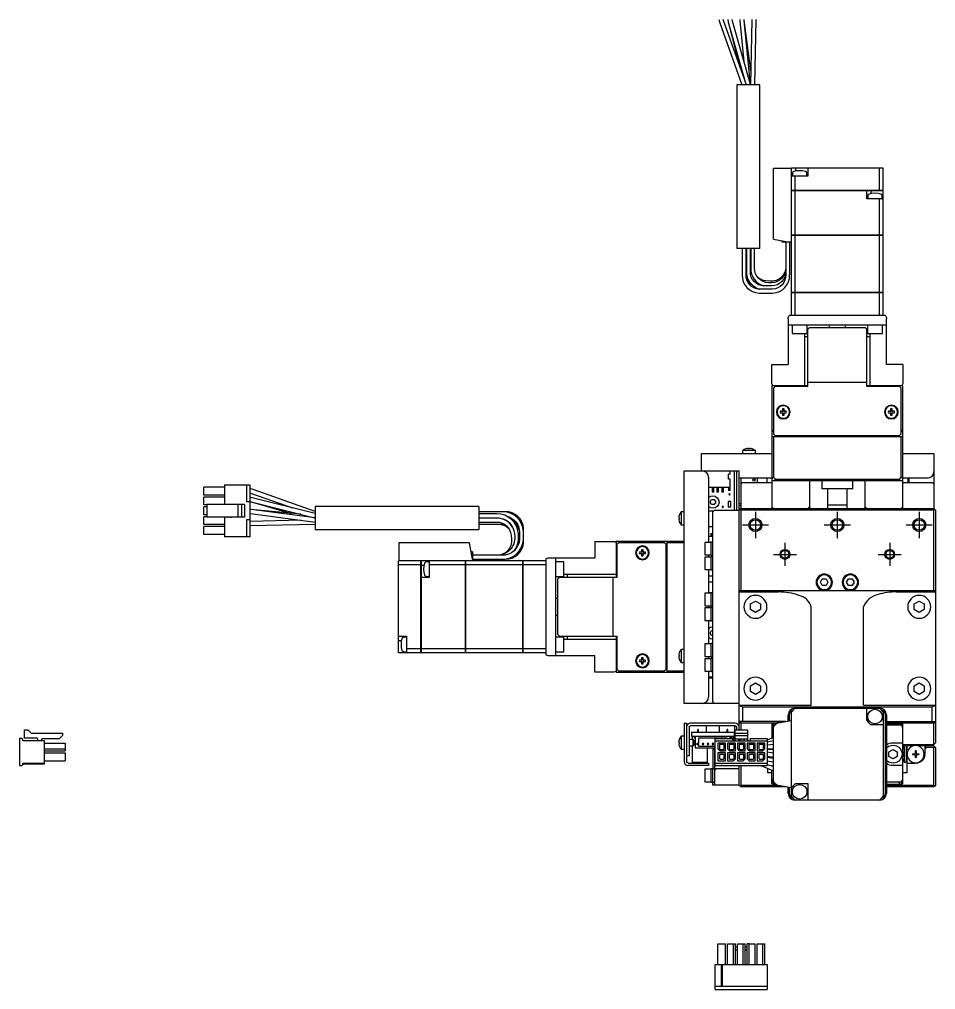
# Model space of a CAD drawing. Extents: x 0 to 1157, y -8 to 938.
# Drawn here: x 278.4 to 558.1, y 288.4 to 584.7 of the extents above; entities that cross this region are included whole.
import ezdxf

# ---------------------------------------------------------------- set-up
doc = ezdxf.new("R2010")
doc.units = 0
doc.header["$LTSCALE"] = 0.5
doc.linetypes.add('CENTER', pattern=[50.8, 31.75, -6.35, 6.35, -6.35])
for name, color, linetype in [('MSM_CENTER', 1, 'CENTER'), ('MSM_CONTINUOUS', 7, 'CONTINUOUS'), ('MSM_NARROW', 5, 'CONTINUOUS')]:
    doc.layers.add(name, color=color, linetype=linetype)

msp = doc.modelspace()

# ---------------------------------------------------------------- linework, layer by layer
at = {"layer": 'MSM_CENTER'}
for p, q in [((503.1, 434.3), (503.1, 426.3)), ((528.1, 434.3), (528.1, 426.3)), ((553.1, 434.3), (553.1, 426.3)), ((499.1, 430.3), (507.1, 430.3)), ((524.1, 430.3), (532.1, 430.3)), ((549.1, 430.3), (557.1, 430.3)), ((512.1, 424.8), (512.1, 417.8)), ((544.1, 424.8), (544.1, 417.8)), ((508.6, 421.3), (515.6, 421.3)), ((540.6, 421.3), (547.6, 421.3))]:
    msp.add_line(p, q, dxfattribs=at)
at = {"layer": 'MSM_CONTINUOUS'}
for p, q in [((491.96, 584.7), (492.22, 583.67)), ((493.45, 584.11), (493.28, 584.7)), ((493.45, 584.1), (493.28, 584.7)), ((500.34, 564.7), (493.45, 584.11)), ((494.63, 584.7), (494.77, 583.94)), ((494.64, 584.7), (494.81, 583.85)), ((494.77, 583.94), (497.88, 571.63)), ((494.81, 583.85), (500, 565.64)), ((496.06, 584.21), (495.95, 584.7)), ((501.6, 564.79), (496.06, 584.21)), ((498.3, 584.7), (498.33, 584.3)), ((498.33, 584.3), (499.57, 571.89)), ((499.63, 584.42), (499.61, 584.7)), ((501.68, 569), (499.63, 584.46)), ((501.59, 564.83), (499.63, 584.42)), ((501.99, 584.62), (501.6, 564.7)), ((502, 584.7), (501.99, 584.62)), ((502, 584.7), (501.99, 584.55)), ((502.9, 564.7), (503.29, 584.6)), ((503.29, 584.6), (503.3, 584.7)), ((492.22, 583.67), (498.96, 564.7)), ((504.45, 564.7), (497.45, 564.7)), ((497.45, 564.7), (497.45, 514.7)), ((504.45, 514.7), (504.45, 564.7)), ((514.1, 501.3), (514.1, 539.3)), ((542.1, 539.3), (514.1, 539.3)), ((515.35, 539.3), (515.35, 538.36)), ((519.1, 539.3), (519.1, 536.8)), ((540.94, 532.41), (540.94, 539.3)), ((542.1, 532.41), (542.1, 539.3)), ((508.6, 517.57), (508.6, 539.2)), ((514.1, 539.2), (508.6, 539.2)), ((519.1, 536.8), (514.1, 536.8)), ((514.43, 537.78), (514.37, 537.01)), ((515.25, 532.41), (515.25, 536.8)), ((518.83, 537.01), (518.76, 537.78)), ((514.1, 532.41), (542.1, 532.41)), ((542.1, 532.4), (514.1, 532.4)), ((514.11, 532.4), (514.11, 532.41)), ((515.25, 532.4), (515.25, 532.41)), ((515.25, 518.8), (515.25, 532.4)), ((537.1, 529.9), (537.1, 532.4)), ((537.43, 530.89), (537.37, 530.12)), ((538.35, 532.4), (538.35, 531.47)), ((540.93, 532.4), (540.93, 532.41)), ((541.83, 530.12), (541.76, 530.89)), ((542.09, 532.4), (542.09, 532.41)), ((542.1, 518.8), (542.1, 532.4)), ((542.1, 529.9), (537.1, 529.9)), ((540.94, 518.8), (540.94, 529.9)), ((514.1, 518.8), (542.1, 518.8)), ((542.1, 518.79), (514.1, 518.79)), ((514.11, 518.8), (514.11, 518.79)), ((515.25, 518.8), (515.25, 518.79)), ((515.25, 501.3), (515.25, 518.79)), ((540.93, 518.8), (540.93, 518.79)), ((540.94, 501.3), (540.94, 518.79)), ((542.09, 518.8), (542.09, 518.79)), ((542.1, 501.3), (542.1, 518.79)), ((508.6, 517.57), (513.5, 516.7)), ((511.3, 516.7), (511.3, 517.09)), ((514.1, 516.7), (511.3, 516.7)), ((512.35, 516.7), (512.35, 506.7)), ((513.55, 506.7), (513.55, 516.7)), ((504.45, 514.7), (497.45, 514.7)), ((499.05, 514.7), (499.05, 506.7)), ((500.25, 506.7), (500.25, 514.7)), ((500.35, 514.7), (500.35, 507.7)), ((501.55, 507.7), (501.55, 514.7)), ((501.65, 514.7), (501.65, 507.7)), ((502.85, 508.7), (502.85, 514.7)), ((501.7, 506.99), (501.55, 508.2)), ((501.65, 507.7), (501.7, 506.99)), ((501.7, 506.99), (501.71, 506.96)), ((501.71, 506.96), (501.7, 506.99)), ((512.35, 509.19), (512.34, 508.95)), ((507.58, 504.78), (506.2, 504.9)), ((508.04, 504.3), (507.16, 504.3)), ((504.25, 502.31), (504.29, 502.3)), ((508.34, 502.3), (504.25, 502.3)), ((504.25, 501.1), (508.34, 501.1)), ((508.19, 503.3), (505.71, 503.3)), ((514.1, 501.3), (542.1, 501.3)), ((514.1, 494.3), (514.1, 501.29)), ((542.1, 501.29), (514.1, 501.29)), ((514.11, 501.3), (514.11, 501.29)), ((515.25, 501.3), (515.25, 501.29)), ((515.25, 494.3), (515.25, 501.29)), ((540.93, 501.3), (540.93, 501.29)), ((540.94, 494.3), (540.94, 501.29)), ((542.09, 501.3), (542.09, 501.29)), ((542.1, 494.3), (542.1, 501.29)), ((513.1, 493.3), (513.1, 479.3)), ((542.71, 494.3), (513.48, 494.3)), ((543.1, 479.3), (543.1, 493.3)), ((543.1, 491.3), (513.1, 491.3)), ((514.35, 491.3), (514.35, 488.8)), ((518.85, 488.8), (518.85, 491.3)), ((519.6, 490.6), (519.1, 490.1)), ((519.1, 472.6), (519.1, 490.1)), ((519.6, 490.6), (536.6, 490.6)), ((525.6, 491.3), (525.6, 490.6)), ((530.6, 490.6), (530.6, 491.3)), ((537.1, 490.1), (536.6, 490.6)), ((537.1, 472.6), (537.1, 490.1)), ((537.35, 491.3), (537.35, 488.8)), ((541.85, 488.8), (541.85, 491.3)), ((514.35, 488.8), (518.85, 488.8)), ((518.1, 488.8), (518.1, 472.6)), ((519.1, 487.8), (518.1, 487.8)), ((538.1, 487.8), (537.1, 487.8)), ((537.35, 488.8), (541.85, 488.8)), ((538.1, 472.6), (538.1, 488.8)), ((508.1, 479.3), (513.1, 479.3)), ((508.1, 473.8), (508.1, 479.3)), ((548.1, 479.3), (543.1, 479.3)), ((548.1, 479.3), (548.1, 473.8)), ((519.1, 472.8), (508.1, 472.8)), ((508.1, 472.8), (508.1, 435.3)), ((509.1, 472.6), (508.6, 472.1)), ((508.6, 472.1), (508.6, 458.1)), ((519.1, 472.6), (509.1, 472.6)), ((537.1, 473.8), (519.1, 473.8)), ((548.1, 472.8), (537.1, 472.8)), ((547.1, 472.6), (537.1, 472.6)), ((547.6, 472.1), (547.1, 472.6)), ((547.6, 458.1), (547.6, 472.1)), ((548.1, 435.3), (548.1, 472.8)), ((511.36, 465.72), (511.36, 465.04)), ((511.84, 465.04), (511.84, 465.72)), ((544.36, 465.72), (544.36, 465.04)), ((544.84, 465.04), (544.84, 465.72)), ((511.36, 465.04), (510.68, 465.04)), ((510.68, 464.56), (511.36, 464.56)), ((511.36, 464.56), (511.36, 463.88)), ((512.52, 465.04), (511.84, 465.04)), ((511.84, 464.56), (512.52, 464.56)), ((511.84, 463.88), (511.84, 464.56)), ((544.36, 465.04), (543.68, 465.04)), ((543.68, 464.56), (544.36, 464.56)), ((544.36, 464.56), (544.36, 463.88)), ((545.52, 465.04), (544.84, 465.04)), ((544.84, 463.88), (544.84, 464.56)), ((544.84, 464.56), (545.52, 464.56)), ((508.1, 459.3), (508.6, 459.3)), ((547.6, 459.3), (548.1, 459.3)), ((508.6, 458.8), (508.1, 458.8)), ((508.1, 457.3), (548.1, 457.3)), ((508.6, 458.1), (509.1, 457.6)), ((508.6, 457.3), (508.6, 444.92)), ((509.1, 457.6), (547.1, 457.6)), ((518.1, 457.6), (518.1, 457.3)), ((519.85, 457.3), (519.85, 457.6)), ((523.1, 457.6), (523.1, 457.5)), ((523.1, 457.5), (533.1, 457.5)), ((523.1, 457.5), (523.3, 457.3)), ((532.9, 457.3), (533.1, 457.5)), ((533.1, 457.5), (533.1, 457.6)), ((536.35, 457.6), (536.35, 457.3)), ((538.1, 457.3), (538.1, 457.6)), ((547.1, 457.6), (547.6, 458.1)), ((548.1, 458.8), (547.6, 458.8)), ((547.6, 444.92), (547.6, 457.3)), ((500.17, 453.56), (500.15, 453.56)), ((500.9, 453.56), (500.9, 453.69)), ((501.3, 453.56), (500.9, 453.56)), ((501.3, 453.69), (501.3, 453.56)), ((502.05, 453.56), (502.02, 453.56)), ((486.6, 452.1), (508.1, 452.1)), ((486.6, 446.8), (486.6, 452.1)), ((503.1, 453), (499.1, 453)), ((499.1, 453), (499.1, 452.1)), ((503.1, 452.1), (503.1, 453)), ((548.1, 452.1), (557.6, 452.1)), ((557.6, 452.1), (557.6, 435.3)), ((481.3, 375.8), (481.3, 446.8)), ((481.3, 446.8), (498.1, 446.8)), ((488.8, 444.8), (488.8, 424.95)), ((495.35, 445.8), (494.85, 445.8)), ((494.85, 444.3), (494.85, 445.8)), ((495.35, 445.8), (495.35, 446.8)), ((496.6, 446.8), (496.6, 434.8)), ((497.3, 446.8), (497.3, 434.8)), ((498.1, 367.69), (498.1, 446.8)), ((508.1, 444.6), (498.1, 444.6)), ((498.75, 442.96), (498.75, 444.6)), ((503.65, 444.6), (503.65, 443.3)), ((506.6, 444.6), (506.6, 443.3)), ((508.1, 444.42), (508.6, 444.92)), ((508.6, 444.92), (509.21, 444.3)), ((546.98, 444.3), (547.6, 444.92)), ((547.6, 444.92), (548.1, 444.42)), ((555.6, 444.6), (548.1, 444.6)), ((549.6, 444.6), (549.6, 443.3)), ((549.9, 444.6), (549.9, 443.3)), ((334.7, 439.42), (334.7, 441.82)), ((341.05, 441.82), (334.7, 441.82)), ((341.05, 442.55), (341.05, 436.55)), ((341.05, 442.55), (348.7, 442.55)), ((347.68, 442.55), (347.68, 437.35)), ((348.7, 442.55), (348.7, 426.7)), ((488.8, 441.8), (495.35, 441.8)), ((488.85, 440.3), (488.85, 441.8)), ((489.85, 441.8), (489.85, 440.3)), ((490.35, 440.3), (490.35, 441.8)), ((491.35, 441.8), (491.35, 440.3)), ((491.85, 440.3), (491.85, 441.8)), ((492.85, 441.8), (492.85, 440.3)), ((493.35, 440.3), (493.35, 441.8)), ((495.35, 444.3), (494.85, 444.3)), ((494.85, 441.8), (494.85, 440.8)), ((495.35, 440.8), (495.35, 444.3)), ((499.1, 443.3), (498.6, 442.8)), ((498.6, 442.8), (498.6, 435.3)), ((499.1, 443.3), (508.1, 443.3)), ((548.1, 443.8), (508.1, 443.8)), ((509.21, 444.3), (508.71, 443.8)), ((509.21, 444.3), (546.98, 444.3)), ((519.61, 443.8), (519.61, 435.8)), ((523.35, 443.8), (523.35, 441.3)), ((532.85, 441.3), (532.85, 443.8)), ((536.58, 435.8), (536.58, 443.8)), ((547.48, 443.8), (546.98, 444.3)), ((548.1, 443.3), (557.1, 443.3)), ((557.6, 442.8), (557.1, 443.3)), ((341.05, 439.42), (334.7, 439.42)), ((334.7, 436.42), (334.7, 438.82)), ((341.05, 438.82), (334.7, 438.82)), ((349.73, 441.18), (348.7, 441.44)), ((349.74, 441.17), (348.7, 441.44)), ((348.7, 440.12), (349.3, 439.95)), ((349.46, 438.63), (348.7, 438.77)), ((349.29, 439.95), (361.77, 435.52)), ((368.7, 433.77), (349.46, 438.63)), ((368.7, 434.44), (349.73, 441.18)), ((488.85, 440.3), (488.8, 440.3)), ((490.35, 440.3), (489.85, 440.3)), ((491.85, 440.3), (491.35, 440.3)), ((493.35, 440.3), (492.85, 440.3)), ((495.35, 440.8), (494.85, 440.8)), ((532.85, 441.3), (523.35, 441.3)), ((525.1, 441.3), (525.1, 435.3)), ((531.1, 435.3), (531.1, 441.3)), ((335.59, 436.42), (334.7, 436.42)), ((334.7, 433.42), (334.7, 435.82)), ((335.59, 435.82), (334.7, 435.82)), ((335.59, 436.55), (335.59, 432.69)), ((347.15, 436.55), (335.59, 436.55)), ((342, 436.8), (342, 436.55)), ((343.15, 436.55), (343.15, 436.8)), ((345.13, 436.55), (345.13, 432.69)), ((346.15, 436.55), (346.15, 432.69)), ((347.15, 436.55), (347.15, 432.69)), ((348.7, 437.35), (347.68, 437.35)), ((348.7, 437.46), (349.14, 437.37)), ((348.7, 437.45), (349.19, 437.34)), ((349.14, 437.37), (368.48, 432.49)), ((349.19, 437.34), (361.51, 433.83)), ((368.7, 435.95), (368.7, 428.95)), ((418.7, 435.95), (368.7, 435.95)), ((418.7, 435.95), (418.7, 428.95)), ((489.23, 437.3), (489.66, 438.05)), ((489.66, 436.55), (489.23, 437.3)), ((489.66, 438.05), (490.53, 438.05)), ((490.53, 436.55), (489.66, 436.55)), ((490.53, 438.05), (490.96, 437.3)), ((490.96, 437.3), (490.53, 436.55)), ((494.78, 437.44), (494.78, 435.84)), ((495.58, 437.44), (494.78, 437.44)), ((494.78, 435.84), (495.58, 435.84)), ((495.58, 435.84), (495.58, 437.44)), ((498.6, 436.8), (498.1, 436.8)), ((498.6, 436.1), (498.1, 436.1)), ((508.6, 435.3), (508.1, 435.8)), ((519.61, 435.8), (519.11, 435.3)), ((519.79, 435.3), (519.61, 435.8)), ((531.1, 436.3), (525.1, 436.3)), ((536.58, 435.8), (536.4, 435.3)), ((537.08, 435.3), (536.58, 435.8)), ((548.1, 435.8), (547.6, 435.3)), ((335.59, 433.42), (334.7, 433.42)), ((334.7, 430.42), (334.7, 432.82)), ((335.59, 432.82), (334.7, 432.82)), ((347.15, 432.69), (335.59, 432.69)), ((341.05, 432.69), (341.05, 426.7)), ((342, 432.69), (342, 432.44)), ((343.15, 432.44), (343.15, 432.69)), ((349.1, 435.07), (348.7, 435.1)), ((349.11, 435.06), (348.7, 435.09)), ((348.7, 433.79), (348.94, 433.77)), ((348.94, 433.77), (368.7, 431.15)), ((364.28, 433.55), (349.1, 435.07)), ((368.7, 432.46), (349.11, 435.06)), ((426.7, 434.35), (418.7, 434.35)), ((424.14, 433.7), (418.7, 433.7)), ((479.84, 433.25), (479.84, 433.23)), ((480.4, 434.3), (480.4, 430.3)), ((481.3, 434.3), (480.4, 434.3)), ((488.8, 434.65), (490.44, 434.65)), ((490.6, 434.8), (490.1, 434.3)), ((490.1, 376.3), (490.1, 434.3)), ((490.6, 434.8), (498.1, 434.8)), ((498.1, 435.3), (557.6, 435.3)), ((498.35, 435.05), (498.1, 434.8)), ((498.6, 435.3), (498.35, 435.05)), ((498.6, 434.8), (498.35, 435.05)), ((557.6, 434.8), (498.6, 434.8)), ((498.6, 434.8), (498.6, 410.3)), ((557.85, 435.05), (557.6, 435.3)), ((557.85, 435.05), (557.6, 434.8)), ((557.6, 410.3), (557.6, 434.8)), ((558.1, 434.8), (557.85, 435.05)), ((558.1, 434.8), (558.1, 363.8)), ((341.05, 430.42), (334.7, 430.42)), ((334.7, 427.42), (334.7, 429.82)), ((341.05, 429.82), (334.7, 429.82)), ((347.68, 431.89), (347.68, 426.7)), ((348.7, 431.89), (347.68, 431.89)), ((348.85, 431.41), (348.7, 431.4)), ((348.7, 430.1), (348.8, 430.11)), ((348.7, 430.1), (348.87, 430.11)), ((348.8, 430.11), (368.7, 430.5)), ((364.4, 431.72), (348.85, 431.41)), ((418.7, 432.5), (424.14, 432.5)), ((424.12, 432.4), (418.7, 432.4)), ((418.7, 431.2), (424.12, 431.2)), ((418.7, 430.55), (425.7, 430.55)), ((425.7, 430.55), (426.61, 430.43)), ((479.71, 432.5), (479.84, 432.5)), ((479.84, 432.1), (479.71, 432.1)), ((479.84, 432.5), (479.84, 432.1)), ((479.84, 431.38), (479.84, 431.35)), ((480.4, 430.3), (481.3, 430.3)), ((490.1, 429.75), (488.8, 429.75)), ((341.05, 427.42), (334.7, 427.42)), ((348.7, 426.7), (341.05, 426.7)), ((368.7, 428.95), (418.7, 428.95)), ((428.5, 427.2), (428.62, 425.82)), ((429.53, 427.65), (429.6, 426.72)), ((430.79, 426.82), (430.72, 427.74)), ((431.1, 428.23), (431.1, 425.98)), ((432.3, 425.06), (432.3, 429.15)), ((490.1, 426.8), (488.8, 426.8)), ((394.2, 424.8), (394.2, 419.3)), ((415.83, 424.8), (394.2, 424.8)), ((416.7, 419.9), (415.83, 424.8)), ((454.1, 425.3), (454.1, 420.3)), ((454.1, 425.3), (459.6, 425.3)), ((460.6, 425.3), (460.6, 414.3)), ((481.3, 425.3), (460.6, 425.3)), ((461.3, 424.8), (460.8, 424.3)), ((460.8, 424.3), (460.8, 414.3)), ((475.3, 424.8), (461.3, 424.8)), ((474.1, 424.8), (474.1, 425.3)), ((474.6, 425.3), (474.6, 424.8)), ((475.8, 424.3), (475.3, 424.8)), ((475.8, 386.3), (475.8, 424.3)), ((476.1, 385.3), (476.1, 425.3)), ((481.3, 424.8), (476.1, 424.8)), ((487.6, 424.95), (487.6, 421.15)), ((489.6, 424.95), (487.6, 424.95)), ((489.6, 421.05), (489.6, 425.05)), ((490.1, 425.05), (489.6, 425.05)), ((416.7, 422.1), (416.31, 422.1)), ((416.7, 422.1), (416.7, 419.3)), ((425.7, 421.05), (416.7, 421.05)), ((468.36, 422.04), (467.68, 422.04)), ((467.68, 421.56), (468.36, 421.56)), ((468.36, 422.72), (468.36, 422.04)), ((468.36, 421.56), (468.36, 420.88)), ((468.84, 422.04), (468.84, 422.72)), ((469.52, 422.04), (468.84, 422.04)), ((468.84, 420.88), (468.84, 421.56)), ((468.84, 421.56), (469.52, 421.56)), ((487.6, 421.15), (489.6, 421.15)), ((488.8, 421.15), (488.8, 420.45)), ((489.6, 421.05), (490.1, 421.05)), ((432.1, 419.3), (394.1, 419.3)), ((394.1, 391.3), (394.1, 419.3)), ((400.99, 418.15), (394.1, 418.15)), ((400.99, 391.3), (400.99, 419.3)), ((401, 419.29), (400.99, 419.29)), ((401, 418.15), (400.99, 418.15)), ((401, 419.3), (401, 391.3)), ((401, 418.05), (401.93, 418.05)), ((403.28, 419.04), (402.51, 418.97)), ((403.5, 419.3), (403.5, 414.3)), ((414.6, 418.15), (403.5, 418.15)), ((414.6, 391.3), (414.6, 419.3)), ((414.6, 419.29), (414.61, 419.29)), ((414.6, 418.15), (414.61, 418.15)), ((414.61, 419.3), (414.61, 391.3)), ((432.1, 418.15), (414.61, 418.15)), ((416.7, 419.85), (426.7, 419.85)), ((432.1, 391.3), (432.1, 419.3)), ((432.1, 419.29), (432.11, 419.29)), ((432.1, 418.15), (432.11, 418.15)), ((439.1, 419.3), (432.11, 419.3)), ((432.11, 419.3), (432.11, 391.3)), ((439.1, 418.15), (432.11, 418.15)), ((439.1, 419.92), (439.1, 390.69)), ((440.1, 420.3), (454.1, 420.3)), ((442.1, 420.3), (442.1, 390.3)), ((444.6, 419.05), (442.1, 419.05)), ((444.6, 414.55), (444.6, 419.05)), ((487.6, 420.45), (487.6, 416.65)), ((489.6, 420.45), (487.6, 420.45)), ((489.6, 416.55), (489.6, 420.55)), ((490.1, 420.55), (489.6, 420.55)), ((444.6, 415.3), (460.8, 415.3)), ((445.6, 415.3), (445.6, 414.3)), ((476.1, 415.3), (475.8, 415.3)), ((487.6, 416.65), (489.6, 416.65)), ((488.8, 416.65), (488.8, 409.45)), ((489.6, 416.55), (490.1, 416.55)), ((403.5, 414.3), (401, 414.3)), ((402.51, 414.64), (403.28, 414.57)), ((442.1, 414.55), (444.6, 414.55)), ((443.3, 414.3), (442.8, 413.8)), ((442.8, 396.8), (442.8, 413.8)), ((460.8, 414.3), (443.3, 414.3)), ((459.6, 414.3), (459.6, 396.3)), ((475.8, 413.55), (476.1, 413.55)), ((488.8, 414.72), (490.1, 414.72)), ((490.1, 412.84), (488.8, 412.84)), ((522.94, 412.8), (523.52, 413.8)), ((523.52, 411.8), (522.94, 412.8)), ((523.52, 413.8), (524.67, 413.8)), ((524.67, 413.8), (525.25, 412.8)), ((525.25, 412.8), (524.67, 411.8)), ((530.94, 412.8), (531.52, 413.8)), ((531.52, 411.8), (530.94, 412.8)), ((531.52, 413.8), (532.67, 413.8)), ((532.67, 413.8), (533.25, 412.8)), ((533.25, 412.8), (532.67, 411.8)), ((475.9, 410.3), (475.8, 410.3)), ((475.9, 400.3), (475.9, 410.3)), ((476.1, 410.1), (475.9, 410.3)), ((487.6, 409.45), (487.6, 405.65)), ((489.6, 409.45), (487.6, 409.45)), ((488.8, 409.64), (490.1, 409.64)), ((489.6, 405.55), (489.6, 409.55)), ((490.1, 409.55), (489.6, 409.55)), ((498.1, 410.3), (558.1, 410.3)), ((498.1, 409.85), (510.1, 409.85)), ((524.67, 411.8), (523.52, 411.8)), ((532.67, 411.8), (531.52, 411.8)), ((546.1, 409.85), (558.1, 409.85)), ((442.8, 407.8), (442.1, 407.8)), ((501.6, 406.17), (503.1, 407.04)), ((501.6, 404.44), (501.6, 406.17)), ((503.1, 407.04), (504.6, 406.17)), ((504.6, 406.17), (504.6, 404.44)), ((551.6, 406.17), (553.1, 407.04)), ((551.6, 404.44), (551.6, 406.17)), ((553.1, 407.04), (554.6, 406.17)), ((554.6, 406.17), (554.6, 404.44)), ((487.6, 405.65), (489.6, 405.65)), ((487.6, 404.95), (487.6, 401.15)), ((489.6, 404.95), (487.6, 404.95)), ((488.8, 405.65), (488.8, 404.95)), ((489.6, 405.55), (490.1, 405.55)), ((489.6, 401.05), (489.6, 405.05)), ((490.1, 405.05), (489.6, 405.05)), ((503.1, 403.57), (501.6, 404.44)), ((504.6, 404.44), (503.1, 403.57)), ((520.1, 375.3), (520.1, 405.29)), ((536.1, 375.3), (536.1, 405.29)), ((553.1, 403.57), (551.6, 404.44)), ((554.6, 404.44), (553.1, 403.57)), ((442.1, 402.8), (442.8, 402.8)), ((475.8, 400.3), (475.9, 400.3)), ((475.9, 400.3), (476.1, 400.5)), ((487.6, 401.15), (489.6, 401.15)), ((488.8, 401.15), (488.8, 393.95)), ((489.6, 401.05), (490.1, 401.05)), ((476.1, 397.05), (475.8, 397.05)), ((489.23, 397.3), (489.66, 398.05)), ((489.66, 396.55), (489.23, 397.3)), ((489.66, 398.05), (490.1, 398.05)), ((394.1, 396.3), (396.6, 396.3)), ((394.1, 395.05), (395.04, 395.05)), ((396.39, 396.04), (395.62, 395.97)), ((396.6, 396.3), (396.6, 391.3)), ((444.6, 396.05), (442.1, 396.05)), ((442.8, 396.8), (443.3, 396.3)), ((443.3, 396.3), (460.8, 396.3)), ((444.6, 391.55), (444.6, 396.05)), ((460.8, 395.3), (444.6, 395.3)), ((445.6, 396.3), (445.6, 395.3)), ((460.6, 396.3), (460.6, 385.3)), ((460.8, 396.3), (460.8, 386.3)), ((475.8, 395.3), (476.1, 395.3)), ((490.1, 396.55), (489.66, 396.55)), ((400.99, 391.3), (394.1, 391.3)), ((395.62, 391.64), (396.39, 391.57)), ((400.99, 392.46), (396.6, 392.46)), ((401, 392.46), (400.99, 392.46)), ((401, 391.31), (400.99, 391.31)), ((414.6, 392.46), (401, 392.46)), ((414.6, 391.3), (401, 391.3)), ((414.6, 392.46), (414.61, 392.46)), ((414.6, 391.31), (414.61, 391.31)), ((432.1, 392.46), (414.61, 392.46)), ((432.1, 391.3), (414.61, 391.3)), ((432.1, 392.46), (432.11, 392.46)), ((432.1, 391.31), (432.11, 391.31)), ((439.1, 392.46), (432.11, 392.46)), ((439.1, 391.3), (432.11, 391.3)), ((442.1, 391.55), (444.6, 391.55)), ((479.84, 391.25), (479.84, 391.23)), ((480.4, 392.3), (480.4, 388.3)), ((481.3, 392.3), (480.4, 392.3)), ((487.6, 393.95), (487.6, 390.15)), ((489.6, 393.95), (487.6, 393.95)), ((489.6, 390.05), (489.6, 394.05)), ((490.1, 394.05), (489.6, 394.05)), ((454.1, 390.3), (440.1, 390.3)), ((454.1, 385.3), (454.1, 390.3)), ((468.36, 389.04), (467.68, 389.04)), ((467.68, 388.56), (468.36, 388.56)), ((468.36, 389.72), (468.36, 389.04)), ((468.36, 388.56), (468.36, 387.88)), ((468.84, 389.04), (468.84, 389.72)), ((469.52, 389.04), (468.84, 389.04)), ((468.84, 387.88), (468.84, 388.56)), ((468.84, 388.56), (469.52, 388.56)), ((479.71, 390.5), (479.84, 390.5)), ((479.84, 390.1), (479.71, 390.1)), ((479.84, 390.5), (479.84, 390.1)), ((479.84, 389.38), (479.84, 389.35)), ((480.4, 388.3), (481.3, 388.3)), ((487.6, 390.15), (489.6, 390.15)), ((487.6, 389.45), (487.6, 385.65)), ((489.6, 389.45), (487.6, 389.45)), ((488.8, 390.15), (488.8, 389.45)), ((489.6, 390.05), (490.1, 390.05)), ((489.6, 385.55), (489.6, 389.55)), ((490.1, 389.55), (489.6, 389.55)), ((459.6, 385.3), (454.1, 385.3)), ((460.6, 385.3), (481.3, 385.3)), ((460.8, 386.3), (461.3, 385.8)), ((461.3, 385.8), (475.3, 385.8)), ((474.1, 385.3), (474.1, 385.8)), ((474.6, 385.8), (474.6, 385.3)), ((475.3, 385.8), (475.8, 386.3)), ((476.1, 385.8), (481.3, 385.8)), ((487.6, 385.65), (489.6, 385.65)), ((488.8, 385.65), (488.8, 377.8)), ((489.6, 385.55), (490.1, 385.55)), ((490.1, 383.8), (488.8, 383.8)), ((490.1, 383.5), (488.8, 383.5)), ((501.6, 381.17), (503.1, 382.04)), ((501.6, 379.44), (501.6, 381.17)), ((503.1, 378.57), (501.6, 379.44)), ((503.1, 382.04), (504.6, 381.17)), ((504.6, 379.44), (503.1, 378.57)), ((504.6, 381.17), (504.6, 379.44)), ((551.6, 381.17), (553.1, 382.04)), ((551.6, 379.44), (551.6, 381.17)), ((553.1, 378.57), (551.6, 379.44)), ((553.1, 382.04), (554.6, 381.17)), ((554.6, 379.44), (553.1, 378.57)), ((554.6, 381.17), (554.6, 379.44)), ((498.1, 375.8), (481.3, 375.8)), ((490.1, 376.3), (490.6, 375.8)), ((498.1, 375.3), (520.1, 375.3)), ((498.1, 375.21), (499.1, 374.76)), ((499.1, 374.76), (499.1, 370.3)), ((499.1, 374.76), (557.1, 374.76)), ((515.1, 374.3), (541.1, 374.3)), ((536.1, 375.3), (558.1, 375.3)), ((537.1, 370.55), (537.1, 374.3)), ((557.1, 374.76), (558.1, 375.21)), ((557.1, 370.3), (557.1, 374.76)), ((510.08, 369.9), (514.1, 370.6)), ((513.1, 370.43), (513.1, 372.3)), ((513.48, 370.5), (513.48, 372.3)), ((514.1, 347.46), (514.1, 373.15)), ((542.1, 373.15), (542.1, 347.46)), ((542.71, 372.3), (542.71, 348.3)), ((543.1, 372.3), (543.1, 348.3)), ((279.95, 365.16), (279.95, 367.69)), ((279.95, 367.69), (280.95, 367.69)), ((280.95, 367.69), (281.97, 366.67)), ((481.3, 369.8), (482.1, 369.8)), ((481.3, 369.8), (481.3, 358)), ((482.1, 369.8), (482.1, 358.1)), ((482.9, 368.6), (482.9, 359.8)), ((496.9, 369.8), (483.3, 369.8)), ((496.9, 369), (483.3, 369)), ((485.47, 367), (485.47, 367.8)), ((485.72, 367.8), (485.47, 367.8)), ((485.72, 367), (485.72, 367.8)), ((488.1, 369), (488.1, 367)), ((492.1, 367), (492.1, 369)), ((494.72, 367.8), (494.47, 367.8)), ((494.47, 367), (494.47, 367.8)), ((494.72, 367), (494.72, 367.8)), ((496.8, 364.8), (496.8, 368.8)), ((497.24, 368.8), (496.8, 368.8)), ((496.85, 367.69), (496.85, 364.66)), ((496.85, 367.69), (500.71, 367.69)), ((497.3, 368.6), (497.3, 367.69)), ((512.39, 370.3), (498.1, 370.3)), ((498.1, 369.8), (498.35, 370.05)), ((498.35, 370.05), (498.6, 370.3)), ((498.35, 370.05), (498.6, 369.8)), ((498.6, 369.8), (498.6, 367.69)), ((509.75, 369.8), (498.6, 369.8)), ((500.71, 367.69), (500.71, 364.66)), ((508.1, 369.8), (508.1, 365.2)), ((508.3, 368.8), (508.1, 368.8)), ((508.6, 369.07), (508.6, 369.6)), ((508.6, 369.6), (509.37, 369.6)), ((508.6, 352.48), (508.6, 368.12)), ((509.1, 369.6), (509.1, 369.37)), ((509.6, 370.3), (509.95, 369.95)), ((509.95, 369.95), (510.41, 369.95)), ((542.1, 369.3), (538.35, 369.3)), ((543.1, 370.3), (558.1, 370.3)), ((543.1, 369.95), (546.25, 369.95)), ((557.6, 369.8), (543.1, 369.8)), ((543.1, 369.6), (547.6, 369.6)), ((547.1, 369.2), (543.1, 369.2)), ((546.25, 369.95), (546.6, 370.3)), ((547.1, 369.2), (547.1, 369.6)), ((547.6, 369.6), (547.6, 369.07)), ((548.1, 368.8), (547.9, 368.8)), ((548.1, 351.3), (548.1, 369.8)), ((557.6, 370.3), (557.85, 370.05)), ((557.6, 369.8), (557.85, 370.05)), ((557.6, 363.3), (557.6, 369.8)), ((557.85, 370.05), (558.1, 369.8)), ((279.12, 365.12), (278.4, 365.12)), ((278.4, 365.12), (278.4, 356.84)), ((279.42, 364.41), (279.42, 364.82)), ((283.8, 365.16), (279.95, 365.16)), ((281.97, 366.67), (291.51, 366.67)), ((283.95, 365.01), (283.95, 364.41)), ((285.1, 364.41), (285.1, 364.69)), ((290.51, 364.97), (285.38, 364.97)), ((291.51, 365.97), (290.51, 364.97)), ((291.51, 366.67), (291.51, 365.97)), ((479.84, 364.75), (479.84, 364.73)), ((480.4, 365.8), (480.4, 361.8)), ((481.3, 365.8), (480.4, 365.8)), ((484.1, 364.8), (482.9, 364.8)), ((483.6, 367), (483.6, 365.8)), ((483.6, 367), (496.6, 367)), ((483.6, 365.8), (496.6, 365.8)), ((483.85, 364.8), (483.85, 365.8)), ((484.1, 362.8), (484.1, 364.8)), ((484.3, 364.6), (484.1, 364.8)), ((484.3, 364.6), (484.3, 363)), ((484.39, 365.8), (484.39, 365.25)), ((484.85, 365.25), (484.39, 365.25)), ((484.85, 362.1), (484.85, 365.8)), ((485.85, 363.65), (485.85, 365.3)), ((485.85, 365.3), (494.35, 365.3)), ((490.85, 356.84), (490.85, 365.12)), ((490.85, 365.12), (496.05, 365.12)), ((494.35, 365.3), (494.35, 365.12)), ((495.35, 365.12), (495.35, 365.8)), ((495.58, 365.8), (495.58, 365.12)), ((495.8, 365.25), (495.58, 365.25)), ((495.8, 365.8), (495.8, 365.25)), ((496.05, 365.12), (496.05, 364.41)), ((496.35, 365.8), (496.35, 364.41)), ((496.6, 367), (496.6, 365.8)), ((496.8, 364.8), (496.85, 364.8)), ((496.85, 366.67), (500.71, 366.67)), ((496.85, 365.97), (500.71, 365.97)), ((496.85, 364.97), (500.71, 364.97)), ((497.95, 364.97), (497.95, 364.41)), ((498.1, 364.97), (498.1, 364.41)), ((498.6, 364.97), (498.6, 364.41)), ((499.6, 364.97), (499.6, 364.41)), ((501.51, 365.12), (501.51, 364.41)), ((501.51, 365.12), (506.7, 365.12)), ((508.6, 365.41), (506.7, 364.6)), ((506.7, 365.12), (506.7, 356.84)), ((506.7, 364.06), (508.6, 364.47)), ((286.05, 364.41), (279.42, 364.41)), ((286.05, 357.3), (286.05, 364.41)), ((286.05, 363.68), (292.4, 363.68)), ((286.05, 361.88), (292.4, 361.88)), ((292.4, 363.68), (292.4, 361.28)), ((479.71, 364), (479.84, 364)), ((479.84, 363.6), (479.71, 363.6)), ((479.84, 364), (479.84, 363.6)), ((479.84, 362.88), (479.84, 362.85)), ((480.4, 361.8), (481.3, 361.8)), ((482.9, 362.8), (484.1, 362.8)), ((483.85, 357.8), (483.85, 362.8)), ((484.1, 362.8), (484.3, 363)), ((490.85, 362.1), (484.85, 362.1)), ((485.35, 363.15), (485.35, 363.65)), ((485.35, 363.65), (485.85, 363.65)), ((485.85, 363.15), (485.35, 363.15)), ((485.85, 362.6), (485.85, 363.15)), ((490.85, 362.6), (485.85, 362.6)), ((488.35, 362.1), (488.35, 357.8)), ((490.1, 361.8), (490.6, 361.8)), ((490.1, 361.8), (490.1, 355.8)), ((490.6, 361.8), (490.6, 350.8)), ((490.85, 364.41), (506.7, 364.41)), ((491.58, 363.68), (491.58, 361.88)), ((493.98, 363.68), (491.58, 363.68)), ((491.58, 361.88), (492.18, 361.28)), ((492.09, 363.23), (492.09, 361.98)), ((493.56, 363.23), (492.09, 363.23)), ((492.09, 361.98), (492.34, 361.73)), ((492.34, 361.73), (493.31, 361.73)), ((493.31, 361.73), (493.56, 361.98)), ((493.56, 361.98), (493.56, 363.23)), ((493.98, 361.28), (493.98, 363.68)), ((494.58, 363.68), (494.58, 361.88)), ((496.98, 363.68), (494.58, 363.68)), ((494.58, 361.88), (495.18, 361.28)), ((495.09, 363.23), (495.09, 361.98)), ((496.56, 363.23), (495.09, 363.23)), ((495.09, 361.98), (495.34, 361.73)), ((495.34, 361.73), (496.31, 361.73)), ((496.31, 361.73), (496.56, 361.98)), ((496.56, 361.98), (496.56, 363.23)), ((496.98, 361.28), (496.98, 363.68)), ((497.58, 363.68), (497.58, 361.88)), ((499.98, 363.68), (497.58, 363.68)), ((497.58, 361.88), (498.18, 361.28)), ((498.09, 363.23), (498.09, 361.98)), ((499.56, 363.23), (498.09, 363.23)), ((498.09, 361.98), (498.34, 361.73)), ((498.34, 361.73), (499.31, 361.73)), ((499.31, 361.73), (499.56, 361.98)), ((499.56, 361.98), (499.56, 363.23)), ((499.98, 361.28), (499.98, 363.68)), ((500.58, 363.68), (500.58, 361.88)), ((502.98, 363.68), (500.58, 363.68)), ((500.58, 361.88), (501.18, 361.28)), ((501.09, 363.23), (501.09, 361.98)), ((502.56, 363.23), (501.09, 363.23)), ((501.09, 361.98), (501.34, 361.73)), ((501.34, 361.73), (502.31, 361.73)), ((502.31, 361.73), (502.56, 361.98)), ((502.56, 361.98), (502.56, 363.23)), ((502.98, 361.28), (502.98, 363.68)), ((505.98, 363.68), (503.58, 363.68)), ((503.58, 363.68), (503.58, 361.28)), ((504.09, 363.23), (504.09, 361.98)), ((505.56, 363.23), (504.09, 363.23)), ((504.09, 361.98), (504.34, 361.73)), ((504.34, 361.73), (505.31, 361.73)), ((505.31, 361.73), (505.56, 361.98)), ((505.98, 361.88), (505.38, 361.28)), ((505.56, 361.98), (505.56, 363.23)), ((505.98, 361.88), (505.98, 363.68)), ((508.6, 363.24), (506.7, 363.08)), ((506.7, 361.88), (508.6, 362.04)), ((506.7, 361.74), (506.9, 361.85)), ((508.6, 361.71), (506.7, 361.67)), ((506.9, 361.85), (506.9, 361.89)), ((507.1, 361.91), (507.1, 361.68)), ((507.7, 361.96), (507.7, 361.69)), ((507.9, 361.98), (507.9, 361.85)), ((508.1, 361.74), (507.9, 361.85)), ((508.1, 361.7), (508.1, 361.99)), ((543.85, 361.03), (545.1, 361.75)), ((545.1, 363.8), (548.1, 363.8)), ((545.1, 361.75), (546.35, 361.03)), ((548.1, 363.08), (548.3, 363.08)), ((548.3, 361.85), (548.1, 361.74)), ((548.3, 363.3), (557.6, 363.3)), ((548.3, 361.85), (548.3, 363.3)), ((549.1, 362.8), (548.5, 362.8)), ((548.5, 362.8), (548.5, 357.8)), ((549.1, 362.8), (549.1, 357.8)), ((549.3, 362.8), (549.3, 361.85)), ((551.28, 362.8), (549.3, 362.8)), ((549.3, 361.85), (549.59, 361.68)), ((557.6, 362.8), (552.71, 362.8)), ((554.8, 362.8), (554.8, 360.3)), ((555.3, 362.3), (554.8, 362.66)), ((554.8, 361.8), (555.3, 362.3)), ((557.6, 362.3), (555.3, 362.3)), ((558.1, 363.8), (557.6, 363.3)), ((557.6, 362.8), (557.85, 362.55)), ((557.6, 362.3), (557.85, 362.55)), ((557.6, 350.8), (557.6, 362.3)), ((557.85, 362.55), (558.1, 362.3)), ((558.1, 362.3), (558.1, 350.8)), ((286.05, 361.28), (292.4, 361.28)), ((286.05, 360.68), (292.4, 360.68)), ((292.4, 360.68), (292.4, 358.28)), ((482.9, 359.8), (482.1, 359.8)), ((491.58, 360.68), (491.58, 358.28)), ((493.98, 360.68), (491.58, 360.68)), ((492.09, 360.23), (492.09, 358.98)), ((493.56, 360.23), (492.09, 360.23)), ((492.09, 358.98), (492.34, 358.73)), ((492.18, 361.28), (493.98, 361.28)), ((492.34, 358.73), (493.31, 358.73)), ((493.31, 358.73), (493.56, 358.98)), ((493.56, 358.98), (493.56, 360.23)), ((493.98, 358.28), (493.98, 360.68)), ((496.98, 360.68), (494.58, 360.68)), ((494.58, 360.68), (494.58, 358.28)), ((495.09, 360.23), (495.09, 358.98)), ((496.56, 360.23), (495.09, 360.23)), ((495.09, 358.98), (495.34, 358.73)), ((495.18, 361.28), (496.98, 361.28)), ((495.34, 358.73), (496.31, 358.73)), ((496.31, 358.73), (496.56, 358.98)), ((496.38, 358.28), (496.98, 358.88)), ((496.56, 358.98), (496.56, 360.23)), ((496.98, 358.88), (496.98, 360.68)), ((497.58, 360.68), (497.58, 358.28)), ((499.98, 360.68), (497.58, 360.68)), ((498.09, 360.23), (498.09, 358.98)), ((499.56, 360.23), (498.09, 360.23)), ((498.09, 358.98), (498.34, 358.73)), ((498.18, 361.28), (499.98, 361.28)), ((498.34, 358.73), (499.31, 358.73)), ((499.31, 358.73), (499.56, 358.98)), ((499.38, 358.28), (499.98, 358.88)), ((499.56, 358.98), (499.56, 360.23)), ((499.98, 358.88), (499.98, 360.68)), ((500.58, 360.68), (500.58, 358.88)), ((502.98, 360.68), (500.58, 360.68)), ((501.18, 358.28), (500.58, 358.88)), ((501.09, 360.23), (501.09, 358.98)), ((502.56, 360.23), (501.09, 360.23)), ((501.09, 358.98), (501.34, 358.73)), ((501.18, 361.28), (502.98, 361.28)), ((501.34, 358.73), (502.31, 358.73)), ((502.31, 358.73), (502.56, 358.98)), ((502.56, 358.98), (502.56, 360.23)), ((502.98, 358.28), (502.98, 360.68)), ((503.58, 361.28), (505.38, 361.28)), ((505.98, 360.68), (503.58, 360.68)), ((503.58, 360.68), (503.58, 358.28)), ((504.09, 360.23), (504.09, 358.98)), ((505.56, 360.23), (504.09, 360.23)), ((504.09, 358.98), (504.34, 358.73)), ((504.34, 358.73), (505.31, 358.73)), ((505.31, 358.73), (505.56, 358.98)), ((505.38, 358.28), (505.98, 358.88)), ((505.56, 358.98), (505.56, 360.23)), ((505.98, 358.88), (505.98, 360.68)), ((508.6, 360.64), (506.7, 360.92)), ((506.7, 359.7), (508.6, 359.43)), ((506.7, 359.41), (508.6, 359.05)), ((507.1, 359.65), (507.1, 359.34)), ((507.7, 359.56), (507.7, 359.22)), ((508.1, 359.14), (508.1, 359.5)), ((543.85, 359.58), (543.85, 361.03)), ((545.1, 358.86), (543.85, 359.58)), ((546.35, 359.58), (545.1, 358.86)), ((546.35, 361.03), (546.35, 359.58)), ((548.1, 358.87), (548.3, 358.75)), ((548.3, 358.3), (548.3, 358.75)), ((549.59, 358.93), (549.3, 358.75)), ((549.3, 358.75), (549.3, 354.6)), ((551, 360.45), (551, 360.16)), ((551, 360.45), (551.79, 360.45)), ((551, 360.16), (551.79, 360.16)), ((551.53, 360.45), (551.53, 360.16)), ((552.14, 361.3), (551.85, 361.3)), ((551.85, 361.3), (551.85, 360.51)), ((551.85, 360.77), (552.14, 360.77)), ((551.85, 360.1), (551.85, 359.3)), ((551.85, 359.83), (552.14, 359.83)), ((552.14, 359.3), (551.85, 359.3)), ((552.14, 361.3), (552.14, 360.51)), ((552.14, 360.1), (552.14, 359.3)), ((552.2, 360.45), (553, 360.45)), ((552.2, 360.16), (553, 360.16)), ((552.47, 360.16), (552.47, 360.45)), ((553, 360.45), (553, 360.16)), ((278.4, 356.84), (279.12, 356.84)), ((279.42, 357.14), (279.42, 357.55)), ((279.42, 357.55), (286.05, 357.55)), ((279.42, 357.3), (286.05, 357.3)), ((286.05, 358.28), (292.4, 358.28)), ((488.8, 356.8), (482.5, 356.8)), ((482.6, 357.6), (488.8, 357.6)), ((484.85, 357.8), (483.85, 357.8)), ((484.85, 357.8), (484.85, 357.9)), ((484.85, 357.9), (487.35, 357.9)), ((485.65, 357.9), (485.65, 357.8)), ((485.65, 357.8), (486.55, 357.8)), ((486.02, 357.9), (486.02, 357.8)), ((486.17, 357.9), (486.17, 357.8)), ((486.55, 357.9), (486.55, 357.8)), ((487.35, 357.8), (487.35, 357.9)), ((488.35, 357.8), (487.35, 357.8)), ((487.6, 355.7), (487.6, 351.9)), ((489.6, 355.7), (487.6, 355.7)), ((488.8, 357.6), (488.8, 356.8)), ((489.6, 351.8), (489.6, 355.8)), ((498.1, 355.8), (489.6, 355.8)), ((490.1, 351.8), (490.1, 355.8)), ((490.6, 355.3), (491.1, 355.8)), ((490.85, 357.55), (492.63, 357.55)), ((490.85, 356.84), (506.7, 356.84)), ((491.58, 358.28), (493.98, 358.28)), ((492.63, 357.45), (492.63, 357.55)), ((492.93, 357.55), (506.7, 357.55)), ((492.93, 357.55), (492.93, 357.45)), ((494.58, 358.28), (496.38, 358.28)), ((497.58, 358.28), (499.38, 358.28)), ((498.1, 350.8), (498.1, 356.84)), ((498.6, 356.84), (498.6, 350.8)), ((501.18, 358.28), (502.98, 358.28)), ((503.58, 358.28), (505.38, 358.28)), ((504.75, 356.84), (508.6, 355.2)), ((508.6, 357.83), (506.7, 358.19)), ((506.7, 357.18), (508.6, 356.57)), ((506.9, 354.6), (506.9, 355.92)), ((508.58, 356.51), (507.96, 356.77)), ((508.1, 356.73), (508.1, 356.72)), ((548.1, 356.8), (545.1, 356.8)), ((548.1, 358.3), (548.3, 358.3)), ((548.3, 358.3), (548.1, 358.1)), ((549.1, 357.8), (548.5, 357.8)), ((552, 357.5), (549.3, 357.5)), ((508.1, 354.6), (506.9, 354.6)), ((508.1, 351.3), (508.1, 355.41)), ((549.3, 354.6), (548.1, 354.6)), ((487.6, 351.9), (489.6, 351.9)), ((489.6, 351.8), (490.6, 351.8)), ((490.1, 350.8), (490.1, 351.8)), ((498.1, 350.8), (490.1, 350.8)), ((498.6, 350.3), (498.1, 350.8)), ((498.6, 350.8), (498.35, 350.55)), ((498.6, 350.8), (509.75, 350.8)), ((512.39, 350.3), (498.6, 350.3)), ((508.73, 351.8), (508.1, 351.8)), ((508.1, 351.3), (508.6, 350.8)), ((508.6, 351), (508.6, 351.8)), ((509.37, 351), (508.6, 351)), ((509.1, 351.24), (509.1, 351)), ((514.1, 350), (510.08, 350.71)), ((513.1, 348.3), (513.1, 350.18)), ((513.48, 348.3), (513.48, 350.11)), ((515.35, 351.3), (519.1, 351.3)), ((519.1, 351.3), (519.1, 346.3)), ((547.1, 351.8), (543.1, 351.8)), ((547.6, 351), (543.1, 351)), ((543.1, 350.8), (557.6, 350.8)), ((557.6, 350.3), (543.1, 350.3)), ((547.1, 351), (547.1, 351.8)), ((548.1, 351.8), (547.1, 351.8)), ((547.6, 351.8), (547.6, 351)), ((547.6, 350.8), (548.1, 351.3)), ((557.85, 350.55), (557.6, 350.8)), ((557.85, 350.55), (557.6, 350.3)), ((558.1, 350.8), (557.85, 350.55)), ((541.1, 346.3), (515.1, 346.3)), ((491.58, 302.4), (493.98, 302.4)), ((491.58, 296.05), (491.58, 302.4)), ((493.98, 296.05), (493.98, 302.4)), ((494.58, 296.05), (494.58, 302.4)), ((494.58, 302.4), (496.38, 302.4)), ((496.38, 296.05), (496.38, 302.4)), ((496.38, 302.4), (496.98, 302.4)), ((496.98, 296.05), (496.98, 302.4)), ((497.58, 302.4), (499.38, 302.4)), ((497.58, 296.05), (497.58, 302.4)), ((499.38, 296.05), (499.38, 302.4)), ((499.38, 302.4), (499.98, 302.4)), ((499.98, 296.05), (499.98, 302.4)), ((500.58, 296.05), (500.58, 302.4)), ((501.18, 302.4), (500.58, 302.4)), ((501.18, 296.05), (501.18, 302.4)), ((501.18, 302.4), (502.98, 302.4)), ((502.98, 296.05), (502.98, 302.4)), ((503.58, 296.05), (503.58, 302.4)), ((503.58, 302.4), (505.38, 302.4)), ((505.38, 296.05), (505.38, 302.4)), ((505.38, 302.4), (505.98, 302.4)), ((505.98, 296.05), (505.98, 302.4)), ((496.98, 301.51), (497.58, 301.51)), ((496.98, 300.51), (497.58, 300.51)), ((499.98, 301.51), (500.58, 301.51)), ((499.98, 300.51), (500.58, 300.51)), ((490.85, 288.4), (490.85, 296.05)), ((490.85, 296.05), (506.7, 296.05)), ((492.63, 296.05), (492.63, 289.42)), ((492.93, 296.05), (492.93, 289.42)), ((506.7, 296.05), (506.7, 288.4)), ((490.85, 289.42), (506.7, 289.42)), ((490.85, 288.4), (506.7, 288.4))]:
    msp.add_line(p, q, dxfattribs=at)
at = {"layer": 'MSM_CONTINUOUS', "extrusion": (0, 0, -1)}
for centre, radius in [((-511.6, 464.8), 2.1), ((-511.6, 464.8), 1.9), ((-544.6, 464.8), 2.1), ((-544.6, 464.8), 1.9), ((-495.18, 439.66), 0.2), ((-493.1, 435.84), 0.2), ((-489.63, 427.44), 0.2), ((-468.6, 421.8), 2.1), ((-468.6, 421.8), 1.9), ((-524.1, 412.8), 2.5), ((-524.1, 412.8), 2.25), ((-532.1, 412.8), 2.5), ((-532.1, 412.8), 2.25), ((-503.1, 405.3), 3.5), ((-553.1, 405.3), 3.5), ((-468.6, 388.8), 2.1), ((-468.6, 388.8), 1.9), ((-503.1, 380.3), 3.5), ((-553.1, 380.3), 3.5), ((-487.1, 363.4), 0.25), ((-488.6, 363.4), 0.25), ((-490.1, 363.4), 0.25), ((-552, 360.3), 2.6)]:
    msp.add_circle(centre, radius, dxfattribs=at)
at = {"layer": 'MSM_CONTINUOUS'}
for centre, radius in [((502.65, 444), 0.35), ((503.1, 430.3), 1.62), ((528.1, 430.3), 1.62), ((553.1, 430.3), 1.62), ((512.1, 421.3), 1.23), ((544.1, 421.3), 1.23), ((539.6, 371.8), 2.23), ((516.6, 348.8), 2.23)]:
    msp.add_circle(centre, radius, dxfattribs=at)
for centre, radius, start, end in [((514.56, 536.99), 0.2, 175, 251.8051), ((514.93, 537.74), 0.5, 107.6292, 175), ((516.6, 532.49), 6, 72.3708, 107.6292), ((518.26, 537.74), 0.5, 5, 72.3708), ((518.63, 536.99), 0.2, 288.1949, 5), ((537.93, 530.85), 0.5, 107.6292, 175), ((539.6, 525.6), 6, 72.3708, 107.6292), ((541.26, 530.85), 0.5, 5, 72.3708), ((537.56, 530.1), 0.2, 175, 270), ((541.63, 530.1), 0.2, 270, 5), ((504.45, 506.51), 5.41, 177.9067, 267.8727), ((505.91, 507.63), 5.57, 179.2277, 252.6191), ((507.23, 508.68), 5.59, 179.7079, 254.0346), ((508.14, 506.51), 5.41, 272.1863, 2.0343), ((511.6, 464.8), 0.95, 75.3667, 104.6333), ((544.6, 464.8), 0.95, 75.3667, 104.6333), ((511.6, 464.8), 0.95, 165.3667, 194.6333), ((511.6, 464.8), 0.365, 138.8496, 221.1504), ((511.6, 464.8), 0.365, 48.8496, 131.1504), ((511.6, 464.8), 0.365, 228.8496, 311.1504), ((511.6, 464.8), 0.95, 255.3667, 284.6333), ((511.6, 464.8), 0.365, 318.8496, 41.1504), ((511.6, 464.8), 0.95, 345.3667, 14.6333), ((544.6, 464.8), 0.95, 165.3667, 194.6333), ((544.6, 464.8), 0.365, 138.8496, 221.1504), ((544.6, 464.8), 0.365, 48.8496, 131.1504), ((544.6, 464.8), 0.365, 228.8496, 311.1504), ((544.6, 464.8), 0.95, 255.3667, 284.6333), ((544.6, 464.8), 0.365, 318.8496, 41.1504), ((544.6, 464.8), 0.95, 345.3667, 14.6333), ((501.1, 450.5), 3.2, 107.27, 128.6822), ((501.1, 450.5), 3.19, 93.5904, 106.9053), ((501.1, 450.5), 3.19, 73.0947, 86.4096), ((501.1, 450.5), 3.2, 51.3178, 72.73), ((486.8, 444.8), 2, 0, 90), ((555.6, 446.6), 2, 270, 0), ((424.2, 427.16), 6.55, 5.0912, 90.5346), ((425.93, 427.98), 6.37, 2.2327, 92.0674), ((426.89, 428.95), 5.41, 2.1863, 92.0343), ((425.82, 427.5), 5.53, 31.9172, 70.459), ((482.9, 432.3), 3.19, 163.0947, 176.4096), ((482.9, 432.3), 3.2, 141.3178, 162.73), ((424.12, 426.8), 5.6, 30.7513, 90.0336), ((425.2, 426.95), 6.1, 15.5919, 56.5263), ((482.9, 432.3), 3.19, 183.5904, 196.9053), ((482.9, 432.3), 3.2, 197.27, 218.6822), ((424.45, 426.32), 6.36, 324.1775, 4.4664), ((425.93, 426.22), 6.37, 267.872, 357.8279), ((426.89, 425.26), 5.41, 267.9067, 357.8727), ((468.6, 421.8), 0.95, 165.3667, 194.6333), ((468.6, 421.8), 0.365, 138.8496, 221.1504), ((468.6, 421.8), 0.95, 75.3667, 104.6333), ((468.6, 421.8), 0.365, 48.8496, 131.1504), ((468.6, 421.8), 0.365, 228.8496, 311.1504), ((468.6, 421.8), 0.95, 255.3667, 284.6333), ((468.6, 421.8), 0.365, 318.8496, 41.1504), ((468.6, 421.8), 0.95, 345.3667, 14.6333), ((407.8, 416.8), 6, 162.3708, 197.6292), ((402.55, 418.47), 0.5, 95, 162.3708), ((403.3, 418.84), 0.2, 360, 95), ((402.55, 415.14), 0.5, 197.6292, 265), ((403.3, 414.77), 0.2, 265, 0), ((510.07, 390.23), 19.61, 71.1552, 89.9346), ((542, 402.87), 6.38, 103.2251, 157.677), ((546.01, 389.99), 19.85, 89.751, 105.9907), ((515.36, 404), 4.91, 15.26, 77.6194), ((400.91, 393.8), 6, 162.3708, 197.6292), ((395.66, 395.47), 0.5, 95, 162.3708), ((396.41, 395.84), 0.2, 18.1949, 95), ((395.66, 392.14), 0.5, 197.6292, 265), ((396.41, 391.77), 0.2, 265, 341.8051), ((482.9, 390.3), 3.19, 163.0947, 176.4096), ((482.9, 390.3), 3.2, 141.3178, 162.73), ((468.6, 388.8), 0.95, 165.3667, 194.6333), ((468.6, 388.8), 0.365, 138.8496, 221.1504), ((468.6, 388.8), 0.95, 75.3667, 104.6333), ((468.6, 388.8), 0.365, 48.8496, 131.1504), ((468.6, 388.8), 0.365, 228.8496, 311.1504), ((468.6, 388.8), 0.365, 318.8496, 41.1504), ((468.6, 388.8), 0.95, 345.3667, 14.6333), ((482.9, 390.3), 3.19, 183.5904, 196.9053), ((482.9, 390.3), 3.2, 197.27, 218.6822), ((468.6, 388.8), 0.95, 255.3667, 284.6333), ((486.8, 377.8), 2, 270, 0), ((515.1, 372.3), 2, 90, 180), ((541.1, 372.3), 2, 0, 90), ((483.3, 368.6), 1.2, 90, 180), ((496.9, 368.6), 1.2, 0, 90), ((509.1, 368.2), 1, 98.5151, 180), ((547.1, 368.2), 1, 0, 90), ((279.12, 364.82), 0.3, 0, 90), ((283.8, 365.01), 0.15, 0, 90), ((285.38, 364.69), 0.28, 90, 180), ((482.9, 363.8), 3.19, 163.0947, 176.4096), ((482.9, 363.8), 3.2, 141.3178, 162.73), ((482.9, 363.8), 3.19, 183.5904, 196.9053), ((482.9, 363.8), 3.2, 197.27, 218.6822), ((507.4, 360.3), 1.59, 100.8931, 116.1642), ((507.4, 360.3), 1.59, 63.8359, 79.107), ((548.8, 360.3), 1.59, 100.8931, 116.1642), ((548.8, 360.3), 1.59, 53.8028, 79.107), ((548.8, 360.3), 1.59, 243.8358, 259.1069), ((548.8, 360.3), 1.59, 280.893, 306.1972), ((279.12, 357.14), 0.3, 270, 0), ((482.5, 358), 1.2, 180, 270), ((509.1, 352.8), 1, 180, 246.553), ((547.1, 352.8), 1, 270, 0), ((515.1, 348.3), 2, 180, 270), ((541.1, 348.3), 2, 270, 0)]:
    msp.add_arc(centre, radius, start, end, dxfattribs=at)
at = {"layer": 'MSM_CONTINUOUS', "extrusion": (0, 0, -1)}
for centre, radius, start, end in [((-504.46, 506.52), 4.22, 272.931, 2.4936), ((-505.69, 507.6), 5.45, 293.9954, 358.8909), ((-505.83, 507.59), 4.29, 271.6879, 1.5108), ((-507.2, 508.66), 4.36, 270.6063, 0.5686), ((-507.96, 509.15), 4.39, 179.8692, 274.9179), ((-507.99, 508.66), 4.36, 179.4143, 269.4108), ((-508.06, 507.59), 4.29, 178.4433, 268.358), ((-508.13, 506.52), 4.22, 177.4296, 267.1458), ((-506.58, 509.26), 4.37, 275.0458, 307.0419), ((-514.6, 493.3), 1.5, 0, 41.8103), ((-541.6, 493.3), 1.5, 138.1897, 180), ((-509.6, 473.8), 1.5, 318.1897, 0), ((-546.6, 473.8), 1.5, 180, 221.8103), ((-490.1, 437.3), 1.9, 46.8264, 313.1736), ((-426.09, 428.08), 5, 103.5708, 178.2339), ((-424.12, 426.81), 4.39, 89.8996, 174.8574), ((-424.2, 427.16), 5.35, 89.358, 174.7678), ((-424.7, 426.1), 4.45, 89.9288, 131.1804), ((-424.29, 426.38), 5.32, 176.2861, 270.7806), ((-424.25, 425.44), 4.39, 175.0758, 267.8151), ((-425.92, 426.23), 5.19, 182.8524, 272.4462), ((-459.6, 423.8), 1.5, 90, 131.8103), ((-440.1, 418.8), 1.5, 48.1897, 90), ((-489.46, 401.25), 0.2, 227.5458, 331.6406), ((-490.1, 397.3), 1.9, 46.8264, 90), ((-490.1, 397.3), 1.9, 270.0001, 313.1736), ((-440.1, 391.8), 1.5, 270, 311.8103), ((-459.6, 386.8), 1.5, 228.1897, 270), ((-515.1, 372.3), 1.62, 0, 80.2637), ((-528.1, 360.3), 19, 42.5374, 47.4626), ((-528.1, 360.3), 19, 132.5374, 137.4636), ((-541.1, 372.3), 1.62, 99.7266, 180), ((-551.14, 383.35), 19, 312.3336, 317.6664), ((-483.3, 368.6), 0.4, 0, 90), ((-496.9, 368.6), 0.4, 90, 180), ((-510.4, 368.12), 1.8, 0, 80), ((-496.6, 364.66), 0.25, 180, 270), ((-500.96, 364.66), 0.25, 270, 0), ((-545.1, 360.3), 3.5, 55.1501, 90), ((-545.1, 360.3), 2.75, 43.3418, 316.6582), ((-548.68, 360.19), 1.75, 121.3783, 127.006), ((-504.2, 360.3), 2.6, 193.4564, 195.9424), ((-511.1, 360.3), 2.75, 335.38, 341.7789), ((-545.6, 360.3), 2.6, 164.0576, 195.9424), ((-548.68, 360.42), 1.75, 232.994, 238.6217), ((-551.79, 360.51), 0.06, 180, 270), ((-551.79, 360.1), 0.06, 90, 180), ((-552, 360.3), 2.8, 180, 270), ((-552.2, 360.51), 0.06, 270, 0), ((-552.2, 360.1), 0.06, 0, 90), ((-482.6, 358.1), 0.5, 270, 0), ((-492.78, 357.45), 0.15, 180, 0), ((-545.1, 360.3), 3.5, 270, 304.8499), ((-510.4, 352.48), 1.8, 280, 0), ((-528.14, 337.26), 19, 42.3336, 47.6664), ((-515.1, 348.3), 1.62, 279.7264, 0), ((-528.1, 360.3), 19, 312.5364, 317.4626), ((-528.1, 360.3), 19, 222.5364, 227.4636), ((-541.1, 348.3), 1.62, 180, 260.2833)]:
    msp.add_arc(centre, radius, start, end, dxfattribs=at)
at = {"layer": 'MSM_NARROW'}
for centre, radius in [((503.1, 430.3), 2), ((528.1, 430.3), 2), ((553.1, 430.3), 2), ((512.1, 421.3), 1.5), ((544.1, 421.3), 1.5)]:
    msp.add_circle(centre, radius, dxfattribs=at)

doc.saveas('drawing.dxf')
